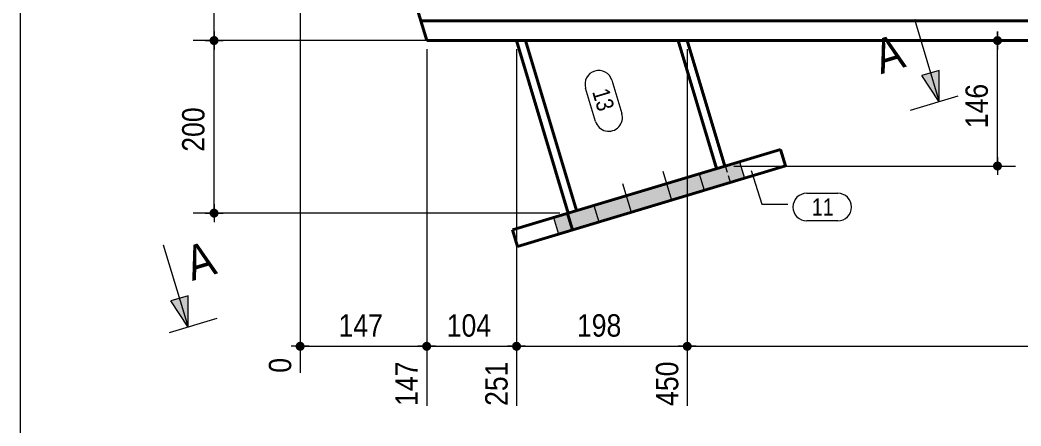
# Model space of a CAD drawing. Header units: millimetres. Extents: x 2 to 584, y 5 to 405.
# Drawn here: x 5 to 121.3, y 272.2 to 319.3 of the extents above; entities that cross this region are included whole.
import ezdxf

# ---------------------------------------------------------------- set-up
doc = ezdxf.new("R2010")
doc.units = ezdxf.units.MM
doc.linetypes.add('CACHE2', pattern=[1.190625, 0.79375, -0.396875])
for name, color, linetype, lineweight in [('Boulon', 7, 'Continuous', 0), ('Cache', 7, 'Continuous', 0), ('Cotation', 7, 'Continuous', 0), ('Couper', 6, 'Continuous', 0), ('Feuille dessin', 5, 'Continuous', 0), ('Piece', 2, 'Continuous', 0), ('Repère pièce', 3, 'Continuous', 0)]:
    doc.layers.add(name, color=color, linetype=linetype, lineweight=lineweight)
doc.styles.add('ARIAL', font='ARIAL.TTF')
doc.styles.add('COMIC_SANS_MS', font='COMIC.TTF')

# ---------------------------------------------------------------- blocks, each defined once
blk = doc.blocks.new('*A18')
at = {"layer": 'Boulon'}
for points in [[(88.6, 302.85), (89.17, 300.94), (72.25, 295.86), (71.67, 297.78)], [(83.91, 301.45), (84.48, 299.53), (67.56, 294.45), (66.98, 296.37)]]:
    blk.add_hatch(color=256, dxfattribs=at).paths.add_polyline_path(points, flags=17)
at = {"layer": 'Boulon', "linetype": 'Continuous', "lineweight": 0}
for p, q in [((88.6, 302.85), (89.17, 300.94)), ((79.7, 301.75), (80.71, 298.4)), ((83.91, 301.45), (84.48, 299.53)), ((75.01, 300.34), (76.02, 296.99)), ((71.67, 297.78), (72.25, 295.86)), ((66.98, 296.37), (67.56, 294.45))]:
    blk.add_line(p, q, dxfattribs=at)
blk = doc.blocks.new('*A19')
at = {"layer": 'Piece', "color": 2, "linetype": 'Continuous', "lineweight": 40}
for p, q in [((52.247563, 316.920679), (38.238115, 363.620679)), ((264.794314, 319.220679), (51.557591, 319.220679)), ((52.247563, 316.920679), (264.794314, 316.920679))]:
    blk.add_line(p, q, dxfattribs=at)
blk = doc.blocks.new('*A29')
at = {"layer": 'Cache', "color": 7, "linetype": 'CACHE2', "lineweight": 20}
for p, q in [((82.524304, 316.920246), (62.687722, 316.920246)), ((68.69881, 296.883285), (86.897509, 302.342895))]:
    blk.add_line(p, q, dxfattribs=at)
at = {"layer": 'Piece', "color": 2, "linetype": 'Continuous', "lineweight": 40}
for p, q in [((62.687722, 316.920246), (68.69881, 296.883285)), ((69.656636, 297.170633), (63.731752, 316.920246)), ((85.939683, 302.055547), (81.480273, 316.920246)), ((86.897509, 302.342895), (82.524304, 316.920246))]:
    blk.add_line(p, q, dxfattribs=at)
blk = doc.blocks.new('*A30')
at = {"layer": 'Cache', "color": 7, "linetype": 'CACHE2', "lineweight": 20}
blk.add_line((87.540203, 300.447642), (86.965507, 302.363295), dxfattribs=at)
at = {"layer": 'Piece', "color": 2, "linetype": 'Continuous', "lineweight": 40}
for p, q in [((62.216769, 294.938673), (93.362198, 304.282302)), ((93.362198, 304.282302), (93.936894, 302.366649)), ((93.936894, 302.366649), (62.791465, 293.023021)), ((68.61346, 296.85768), (69.188155, 294.942028)), ((62.791465, 293.023021), (62.216769, 294.938673))]:
    blk.add_line(p, q, dxfattribs=at)
blk = doc.blocks.new('*A63')
at = {"layer": 'Feuille dessin', "linetype": 'Continuous', "lineweight": 0}
blk.add_line((5, 405), (5, 5), dxfattribs=at)
blk = doc.blocks.new('*A69')
at = {"layer": 'Cotation'}
for points in [[(27.52, 316.4), (27.5, 316.4), (27.47, 316.41), (27.45, 316.41), (27.42, 316.42), (27.4, 316.42), (27.37, 316.43), (27.35, 316.44), (27.33, 316.45), (27.3, 316.46), (27.28, 316.47), (27.26, 316.49), (27.24, 316.5), (27.22, 316.52), (27.2, 316.54), (27.18, 316.55), (27.16, 316.57), (27.15, 316.59), (27.13, 316.61), (27.12, 316.63), (27.1, 316.65), (27.09, 316.68), (27.08, 316.7), (27.07, 316.72), (27.06, 316.75), (27.05, 316.77), (27.04, 316.79), (27.04, 316.82), (27.03, 316.84), (27.03, 316.87), (27.03, 316.9), (27.03, 316.92), (27.03, 316.95), (27.03, 316.97), (27.03, 317), (27.04, 317.02), (27.04, 317.05), (27.05, 317.07), (27.06, 317.1), (27.07, 317.12), (27.08, 317.14), (27.09, 317.17), (27.1, 317.19), (27.12, 317.21), (27.13, 317.23), (27.15, 317.25), (27.16, 317.27), (27.18, 317.29), (27.2, 317.31), (27.22, 317.32), (27.24, 317.34), (27.26, 317.35), (27.28, 317.37), (27.3, 317.38), (27.33, 317.39), (27.35, 317.4), (27.37, 317.41), (27.4, 317.42), (27.42, 317.43), (27.45, 317.43), (27.47, 317.44), (27.5, 317.44), (27.52, 317.44), (27.55, 317.44), (27.57, 317.44), (27.6, 317.44), (27.62, 317.44), (27.65, 317.43), (27.67, 317.43), (27.7, 317.42), (27.72, 317.41), (27.75, 317.4), (27.77, 317.39), (27.79, 317.38), (27.82, 317.37), (27.84, 317.35), (27.86, 317.34), (27.88, 317.32), (27.9, 317.31), (27.92, 317.29), (27.93, 317.27), (27.95, 317.25), (27.97, 317.23), (27.98, 317.21), (27.99, 317.19), (28.01, 317.17), (28.02, 317.14), (28.03, 317.12), (28.04, 317.1), (28.05, 317.07), (28.05, 317.05), (28.06, 317.02), (28.06, 317), (28.07, 316.97), (28.07, 316.95), (28.07, 316.92), (28.07, 316.9), (28.07, 316.87), (28.06, 316.84), (28.06, 316.82), (28.05, 316.79), (28.05, 316.77), (28.04, 316.75), (28.03, 316.72), (28.02, 316.7), (28.01, 316.68), (27.99, 316.65), (27.98, 316.63), (27.97, 316.61), (27.95, 316.59), (27.93, 316.57), (27.92, 316.55), (27.9, 316.54), (27.88, 316.52), (27.86, 316.5), (27.84, 316.49), (27.82, 316.47), (27.79, 316.46), (27.77, 316.45), (27.75, 316.44), (27.72, 316.43), (27.7, 316.42), (27.67, 316.42), (27.65, 316.41), (27.62, 316.41), (27.6, 316.4), (27.57, 316.4), (27.55, 316.4)], [(27.52, 296.36), (27.5, 296.37), (27.47, 296.37), (27.45, 296.37), (27.42, 296.38), (27.4, 296.39), (27.37, 296.39), (27.35, 296.4), (27.33, 296.41), (27.3, 296.42), (27.28, 296.44), (27.26, 296.45), (27.24, 296.47), (27.22, 296.48), (27.2, 296.5), (27.18, 296.52), (27.16, 296.53), (27.15, 296.55), (27.13, 296.57), (27.12, 296.59), (27.1, 296.62), (27.09, 296.64), (27.08, 296.66), (27.07, 296.68), (27.06, 296.71), (27.05, 296.73), (27.04, 296.76), (27.04, 296.78), (27.03, 296.81), (27.03, 296.83), (27.03, 296.86), (27.03, 296.88), (27.03, 296.91), (27.03, 296.93), (27.03, 296.96), (27.04, 296.98), (27.04, 297.01), (27.05, 297.03), (27.06, 297.06), (27.07, 297.08), (27.08, 297.11), (27.09, 297.13), (27.1, 297.15), (27.12, 297.17), (27.13, 297.19), (27.15, 297.21), (27.16, 297.23), (27.18, 297.25), (27.2, 297.27), (27.22, 297.29), (27.24, 297.3), (27.26, 297.32), (27.28, 297.33), (27.3, 297.34), (27.33, 297.35), (27.35, 297.36), (27.37, 297.37), (27.4, 297.38), (27.42, 297.39), (27.45, 297.39), (27.47, 297.4), (27.5, 297.4), (27.52, 297.4), (27.55, 297.4), (27.57, 297.4), (27.6, 297.4), (27.62, 297.4), (27.65, 297.39), (27.67, 297.39), (27.7, 297.38), (27.72, 297.37), (27.75, 297.36), (27.77, 297.35), (27.79, 297.34), (27.82, 297.33), (27.84, 297.32), (27.86, 297.3), (27.88, 297.29), (27.9, 297.27), (27.92, 297.25), (27.93, 297.23), (27.95, 297.21), (27.97, 297.19), (27.98, 297.17), (27.99, 297.15), (28.01, 297.13), (28.02, 297.11), (28.03, 297.08), (28.04, 297.06), (28.05, 297.03), (28.05, 297.01), (28.06, 296.98), (28.06, 296.96), (28.07, 296.93), (28.07, 296.91), (28.07, 296.88), (28.07, 296.86), (28.07, 296.83), (28.06, 296.81), (28.06, 296.78), (28.05, 296.76), (28.05, 296.73), (28.04, 296.71), (28.03, 296.68), (28.02, 296.66), (28.01, 296.64), (27.99, 296.62), (27.98, 296.59), (27.97, 296.57), (27.95, 296.55), (27.93, 296.53), (27.92, 296.52), (27.9, 296.5), (27.88, 296.48), (27.86, 296.47), (27.84, 296.45), (27.82, 296.44), (27.79, 296.42), (27.77, 296.41), (27.75, 296.4), (27.72, 296.39), (27.7, 296.39), (27.67, 296.38), (27.65, 296.37), (27.62, 296.37), (27.6, 296.37), (27.57, 296.36), (27.55, 296.36)]]:
    blk.add_hatch(color=256, dxfattribs=at).paths.add_polyline_path(points, flags=17)
at = {"layer": 'Cotation', "linetype": 'Continuous', "lineweight": 0}
for p, q in [((27.55, 317.96), (27.55, 315.88)), ((27.55, 316.92), (27.55, 317.96)), ((53.93, 316.92), (25.13, 316.92)), ((26.51, 316.92), (28.59, 316.92)), ((27.55, 296.88), (27.55, 316.92)), ((27.55, 297.92), (27.55, 295.84)), ((67.7, 296.88), (25.13, 296.88)), ((26.51, 296.88), (28.59, 296.88)), ((27.55, 296.88), (27.55, 295.84))]:
    blk.add_line(p, q, dxfattribs=at)
at = {"layer": 'Cotation'}
for p in [(27.55, 316.92), (27.55, 296.88)]:
    blk.add_point(p, dxfattribs=at)
at = {"layer": 'Cotation', "style": 'ARIAL', "width": 0.85}
blk.add_text('200', height=2.6, rotation=90.0002, dxfattribs=at).set_placement((26.43, 304.01))
blk = doc.blocks.new('*A70')
at = {"layer": 'Cotation'}
for points in [[(27.52, 365.4), (27.5, 365.4), (27.47, 365.41), (27.45, 365.41), (27.42, 365.42), (27.4, 365.42), (27.37, 365.43), (27.35, 365.44), (27.33, 365.45), (27.3, 365.46), (27.28, 365.47), (27.26, 365.49), (27.24, 365.5), (27.22, 365.52), (27.2, 365.54), (27.18, 365.55), (27.16, 365.57), (27.15, 365.59), (27.13, 365.61), (27.12, 365.63), (27.1, 365.65), (27.09, 365.68), (27.08, 365.7), (27.07, 365.72), (27.06, 365.75), (27.05, 365.77), (27.04, 365.79), (27.04, 365.82), (27.03, 365.84), (27.03, 365.87), (27.03, 365.9), (27.03, 365.92), (27.03, 365.95), (27.03, 365.97), (27.03, 366), (27.04, 366.02), (27.04, 366.05), (27.05, 366.07), (27.06, 366.1), (27.07, 366.12), (27.08, 366.14), (27.09, 366.17), (27.1, 366.19), (27.12, 366.21), (27.13, 366.23), (27.15, 366.25), (27.16, 366.27), (27.18, 366.29), (27.2, 366.31), (27.22, 366.32), (27.24, 366.34), (27.26, 366.35), (27.28, 366.37), (27.3, 366.38), (27.33, 366.39), (27.35, 366.4), (27.37, 366.41), (27.4, 366.42), (27.42, 366.43), (27.45, 366.43), (27.47, 366.44), (27.5, 366.44), (27.52, 366.44), (27.55, 366.44), (27.57, 366.44), (27.6, 366.44), (27.62, 366.44), (27.65, 366.43), (27.67, 366.43), (27.7, 366.42), (27.72, 366.41), (27.75, 366.4), (27.77, 366.39), (27.79, 366.38), (27.82, 366.37), (27.84, 366.35), (27.86, 366.34), (27.88, 366.32), (27.9, 366.31), (27.92, 366.29), (27.93, 366.27), (27.95, 366.25), (27.97, 366.23), (27.98, 366.21), (27.99, 366.19), (28.01, 366.17), (28.02, 366.14), (28.03, 366.12), (28.04, 366.1), (28.05, 366.07), (28.05, 366.05), (28.06, 366.02), (28.06, 366), (28.07, 365.97), (28.07, 365.95), (28.07, 365.92), (28.07, 365.9), (28.07, 365.87), (28.06, 365.84), (28.06, 365.82), (28.05, 365.79), (28.05, 365.77), (28.04, 365.75), (28.03, 365.72), (28.02, 365.7), (28.01, 365.68), (27.99, 365.65), (27.98, 365.63), (27.97, 365.61), (27.95, 365.59), (27.93, 365.57), (27.92, 365.55), (27.9, 365.54), (27.88, 365.52), (27.86, 365.5), (27.84, 365.49), (27.82, 365.47), (27.79, 365.46), (27.77, 365.45), (27.75, 365.44), (27.72, 365.43), (27.7, 365.42), (27.67, 365.42), (27.65, 365.41), (27.62, 365.41), (27.6, 365.4), (27.57, 365.4), (27.55, 365.4)], [(27.52, 316.4), (27.5, 316.4), (27.47, 316.41), (27.45, 316.41), (27.42, 316.42), (27.4, 316.42), (27.37, 316.43), (27.35, 316.44), (27.33, 316.45), (27.3, 316.46), (27.28, 316.47), (27.26, 316.49), (27.24, 316.5), (27.22, 316.52), (27.2, 316.54), (27.18, 316.55), (27.16, 316.57), (27.15, 316.59), (27.13, 316.61), (27.12, 316.63), (27.1, 316.65), (27.09, 316.68), (27.08, 316.7), (27.07, 316.72), (27.06, 316.75), (27.05, 316.77), (27.04, 316.79), (27.04, 316.82), (27.03, 316.84), (27.03, 316.87), (27.03, 316.9), (27.03, 316.92), (27.03, 316.95), (27.03, 316.97), (27.03, 317), (27.04, 317.02), (27.04, 317.05), (27.05, 317.07), (27.06, 317.1), (27.07, 317.12), (27.08, 317.14), (27.09, 317.17), (27.1, 317.19), (27.12, 317.21), (27.13, 317.23), (27.15, 317.25), (27.16, 317.27), (27.18, 317.29), (27.2, 317.31), (27.22, 317.32), (27.24, 317.34), (27.26, 317.35), (27.28, 317.37), (27.3, 317.38), (27.33, 317.39), (27.35, 317.4), (27.37, 317.41), (27.4, 317.42), (27.42, 317.43), (27.45, 317.43), (27.47, 317.44), (27.5, 317.44), (27.52, 317.44), (27.55, 317.44), (27.57, 317.44), (27.6, 317.44), (27.62, 317.44), (27.65, 317.43), (27.67, 317.43), (27.7, 317.42), (27.72, 317.41), (27.75, 317.4), (27.77, 317.39), (27.79, 317.38), (27.82, 317.37), (27.84, 317.35), (27.86, 317.34), (27.88, 317.32), (27.9, 317.31), (27.92, 317.29), (27.93, 317.27), (27.95, 317.25), (27.97, 317.23), (27.98, 317.21), (27.99, 317.19), (28.01, 317.17), (28.02, 317.14), (28.03, 317.12), (28.04, 317.1), (28.05, 317.07), (28.05, 317.05), (28.06, 317.02), (28.06, 317), (28.07, 316.97), (28.07, 316.95), (28.07, 316.92), (28.07, 316.9), (28.07, 316.87), (28.06, 316.84), (28.06, 316.82), (28.05, 316.79), (28.05, 316.77), (28.04, 316.75), (28.03, 316.72), (28.02, 316.7), (28.01, 316.68), (27.99, 316.65), (27.98, 316.63), (27.97, 316.61), (27.95, 316.59), (27.93, 316.57), (27.92, 316.55), (27.9, 316.54), (27.88, 316.52), (27.86, 316.5), (27.84, 316.49), (27.82, 316.47), (27.79, 316.46), (27.77, 316.45), (27.75, 316.44), (27.72, 316.43), (27.7, 316.42), (27.67, 316.42), (27.65, 316.41), (27.62, 316.41), (27.6, 316.4), (27.57, 316.4), (27.55, 316.4)]]:
    blk.add_hatch(color=256, dxfattribs=at).paths.add_polyline_path(points, flags=17)
at = {"layer": 'Cotation', "linetype": 'Continuous', "lineweight": 0}
for p, q in [((27.55, 366.96), (27.55, 364.88)), ((27.55, 365.92), (27.55, 366.96)), ((38.79, 365.92), (25.13, 365.92)), ((26.51, 365.92), (28.59, 365.92)), ((27.55, 316.92), (27.55, 365.92)), ((27.55, 317.96), (27.55, 315.88)), ((53.93, 316.92), (25.13, 316.92)), ((26.51, 316.92), (28.59, 316.92)), ((27.55, 316.92), (27.55, 315.88))]:
    blk.add_line(p, q, dxfattribs=at)
at = {"layer": 'Cotation'}
for p in [(27.55, 365.92), (27.55, 316.92)]:
    blk.add_point(p, dxfattribs=at)
at = {"layer": 'Cotation', "style": 'ARIAL', "width": 0.85}
blk.add_text('490', height=2.6, rotation=90.0002, dxfattribs=at).set_placement((26.43, 338.53))
blk = doc.blocks.new('*A71')
at = {"layer": 'Cotation'}
for points in [[(37.52, 280.9), (37.5, 280.9), (37.47, 280.91), (37.45, 280.91), (37.42, 280.92), (37.4, 280.92), (37.37, 280.93), (37.35, 280.94), (37.33, 280.95), (37.3, 280.96), (37.28, 280.97), (37.26, 280.99), (37.24, 281), (37.22, 281.02), (37.2, 281.04), (37.18, 281.05), (37.16, 281.07), (37.15, 281.09), (37.13, 281.11), (37.12, 281.13), (37.1, 281.15), (37.09, 281.18), (37.08, 281.2), (37.07, 281.22), (37.06, 281.25), (37.05, 281.27), (37.04, 281.29), (37.04, 281.32), (37.03, 281.34), (37.03, 281.37), (37.03, 281.4), (37.03, 281.42), (37.03, 281.45), (37.03, 281.47), (37.03, 281.5), (37.04, 281.52), (37.04, 281.55), (37.05, 281.57), (37.06, 281.6), (37.07, 281.62), (37.08, 281.64), (37.09, 281.67), (37.1, 281.69), (37.12, 281.71), (37.13, 281.73), (37.15, 281.75), (37.16, 281.77), (37.18, 281.79), (37.2, 281.81), (37.22, 281.82), (37.24, 281.84), (37.26, 281.85), (37.28, 281.87), (37.3, 281.88), (37.33, 281.89), (37.35, 281.9), (37.37, 281.91), (37.4, 281.92), (37.42, 281.93), (37.45, 281.93), (37.47, 281.94), (37.5, 281.94), (37.52, 281.94), (37.55, 281.94), (37.57, 281.94), (37.6, 281.94), (37.62, 281.94), (37.65, 281.93), (37.67, 281.93), (37.7, 281.92), (37.72, 281.91), (37.75, 281.9), (37.77, 281.89), (37.79, 281.88), (37.82, 281.87), (37.84, 281.85), (37.86, 281.84), (37.88, 281.82), (37.9, 281.81), (37.92, 281.79), (37.93, 281.77), (37.95, 281.75), (37.97, 281.73), (37.98, 281.71), (37.99, 281.69), (38.01, 281.67), (38.02, 281.64), (38.03, 281.62), (38.04, 281.6), (38.05, 281.57), (38.05, 281.55), (38.06, 281.52), (38.06, 281.5), (38.07, 281.47), (38.07, 281.45), (38.07, 281.42), (38.07, 281.4), (38.07, 281.37), (38.06, 281.34), (38.06, 281.32), (38.05, 281.29), (38.05, 281.27), (38.04, 281.25), (38.03, 281.22), (38.02, 281.2), (38.01, 281.18), (37.99, 281.15), (37.98, 281.13), (37.97, 281.11), (37.95, 281.09), (37.93, 281.07), (37.92, 281.05), (37.9, 281.04), (37.88, 281.02), (37.86, 281), (37.84, 280.99), (37.82, 280.97), (37.79, 280.96), (37.77, 280.95), (37.75, 280.94), (37.72, 280.93), (37.7, 280.92), (37.67, 280.92), (37.65, 280.91), (37.62, 280.91), (37.6, 280.9), (37.57, 280.9), (37.55, 280.9)], [(52.22, 280.9), (52.2, 280.9), (52.17, 280.91), (52.15, 280.91), (52.12, 280.92), (52.1, 280.92), (52.07, 280.93), (52.05, 280.94), (52.03, 280.95), (52, 280.96), (51.98, 280.97), (51.96, 280.99), (51.94, 281), (51.92, 281.02), (51.9, 281.04), (51.88, 281.05), (51.86, 281.07), (51.85, 281.09), (51.83, 281.11), (51.82, 281.13), (51.8, 281.15), (51.79, 281.18), (51.78, 281.2), (51.77, 281.22), (51.76, 281.25), (51.75, 281.27), (51.74, 281.29), (51.74, 281.32), (51.73, 281.34), (51.73, 281.37), (51.73, 281.4), (51.73, 281.42), (51.73, 281.45), (51.73, 281.47), (51.73, 281.5), (51.74, 281.52), (51.74, 281.55), (51.75, 281.57), (51.76, 281.6), (51.77, 281.62), (51.78, 281.64), (51.79, 281.67), (51.8, 281.69), (51.82, 281.71), (51.83, 281.73), (51.85, 281.75), (51.86, 281.77), (51.88, 281.79), (51.9, 281.81), (51.92, 281.82), (51.94, 281.84), (51.96, 281.85), (51.98, 281.87), (52, 281.88), (52.03, 281.89), (52.05, 281.9), (52.07, 281.91), (52.1, 281.92), (52.12, 281.93), (52.15, 281.93), (52.17, 281.94), (52.2, 281.94), (52.22, 281.94), (52.25, 281.94), (52.27, 281.94), (52.3, 281.94), (52.32, 281.94), (52.35, 281.93), (52.37, 281.93), (52.4, 281.92), (52.42, 281.91), (52.45, 281.9), (52.47, 281.89), (52.49, 281.88), (52.51, 281.87), (52.54, 281.85), (52.56, 281.84), (52.58, 281.82), (52.6, 281.81), (52.62, 281.79), (52.63, 281.77), (52.65, 281.75), (52.67, 281.73), (52.68, 281.71), (52.69, 281.69), (52.71, 281.67), (52.72, 281.64), (52.73, 281.62), (52.74, 281.6), (52.75, 281.57), (52.75, 281.55), (52.76, 281.52), (52.76, 281.5), (52.77, 281.47), (52.77, 281.45), (52.77, 281.42), (52.77, 281.4), (52.77, 281.37), (52.76, 281.34), (52.76, 281.32), (52.75, 281.29), (52.75, 281.27), (52.74, 281.25), (52.73, 281.22), (52.72, 281.2), (52.71, 281.18), (52.69, 281.15), (52.68, 281.13), (52.67, 281.11), (52.65, 281.09), (52.63, 281.07), (52.62, 281.05), (52.6, 281.04), (52.58, 281.02), (52.56, 281), (52.54, 280.99), (52.51, 280.97), (52.49, 280.96), (52.47, 280.95), (52.45, 280.94), (52.42, 280.93), (52.4, 280.92), (52.37, 280.92), (52.35, 280.91), (52.32, 280.91), (52.3, 280.9), (52.27, 280.9), (52.25, 280.9)]]:
    blk.add_hatch(color=256, dxfattribs=at).paths.add_polyline_path(points, flags=17)
at = {"layer": 'Cotation', "linetype": 'Continuous', "lineweight": 0}
for p, q in [((37.55, 364.92), (37.55, 278.35)), ((52.25, 315.92), (52.25, 274.5)), ((37.55, 282.46), (37.55, 280.38)), ((52.25, 282.46), (52.25, 280.38)), ((38.59, 281.42), (36.51, 281.42)), ((37.55, 281.42), (36.51, 281.42)), ((37.55, 281.42), (52.25, 281.42)), ((53.29, 281.42), (51.21, 281.42)), ((52.25, 281.42), (53.29, 281.42))]:
    blk.add_line(p, q, dxfattribs=at)
at = {"layer": 'Cotation'}
for p in [(37.55, 281.42), (52.25, 281.42)]:
    blk.add_point(p, dxfattribs=at)
at = {"layer": 'Cotation', "style": 'ARIAL', "width": 0.85}
blk.add_text('147', height=2.6, dxfattribs=at).set_placement((42.01, 282.54))
for s, p in [('0', (36.51, 278.35)), ('147', (51.21, 274.5))]:
    blk.add_text(s, height=2.6, rotation=90.0002, dxfattribs=at).set_placement(p)
blk = doc.blocks.new('*A84')
at = {"layer": 'Couper'}
for points in [[(111.78, 313.46), (111.78, 309.81), (109.77, 312.86)], [(24.52, 287.28), (24.52, 283.63), (22.51, 286.68)]]:
    blk.add_hatch(color=256, dxfattribs=at).paths.add_polyline_path(points, flags=17)
at = {"layer": 'Couper', "linetype": 'Continuous', "lineweight": 0}
for p, q in [((108.91, 319.39), (108.91, 319.39)), ((108.91, 319.39), (111.78, 309.81)), ((111.78, 313.46), (109.77, 312.86)), ((111.78, 309.81), (109.77, 312.86)), ((111.78, 309.81), (111.78, 313.46)), ((113.96, 310.46), (108.43, 308.8)), ((21.65, 293.21), (21.65, 293.21)), ((21.65, 293.21), (24.52, 283.63)), ((24.52, 287.28), (22.51, 286.68)), ((24.52, 283.63), (24.52, 287.28)), ((24.52, 283.63), (22.51, 286.68)), ((27.87, 284.64), (22.34, 282.98))]:
    blk.add_line(p, q, dxfattribs=at)
at = {"layer": 'Couper', "style": 'ARIAL', "width": 0.85}
for p in [(105.02, 313), (25, 288.99)]:
    blk.add_text('A', height=4, rotation=16.7017, dxfattribs=at).set_placement(p)
blk = doc.blocks.new('*A87')
at = {"layer": 'Repère pièce', "linetype": 'Continuous', "lineweight": 0}
for p, q in [((89.96035, 301.830852), (91.20295, 297.938252)), ((96.40295, 299.188252), (100.003341, 299.188252)), ((91.20295, 297.938252), (94.20295, 297.938252)), ((100.003341, 295.988252), (96.40295, 295.988252))]:
    blk.add_line(p, q, dxfattribs=at)
for centre, start, end in [((96.40295, 297.588252), 90, 270), ((100.003341, 297.588252), 270, 90)]:
    blk.add_arc(centre, 1.6, start, end, dxfattribs=at)
at = {"layer": 'Repère pièce', "style": 'COMIC_SANS_MS', "width": 0.85}
blk.add_text('11', height=2, dxfattribs=at).set_placement((97.00295, 296.588252))
blk = doc.blocks.new('*A89')
at = {"layer": 'Repère pièce', "linetype": 'Continuous', "lineweight": 0}
for p, q in [((73.775271, 312.307054), (74.932744, 308.44881)), ((71.8677, 307.529297), (70.710226, 311.387541))]:
    blk.add_line(p, q, dxfattribs=at)
for centre, start, end in [((72.242749, 311.847297), 16.699244, 196.699244), ((73.400222, 307.989053), 196.699244, 16.699244)]:
    blk.add_arc(centre, 1.6, start, end, dxfattribs=at)
at = {"layer": 'Repère pièce', "style": 'COMIC_SANS_MS', "width": 0.85}
blk.add_text('13', height=2, rotation=-73.298491, dxfattribs=at).set_placement((71.457331, 310.985254))
blk = doc.blocks.new('*A92')
at = {"layer": 'Cotation'}
for points in [[(118.54, 316.4), (118.52, 316.4), (118.49, 316.41), (118.47, 316.41), (118.44, 316.42), (118.42, 316.42), (118.39, 316.43), (118.37, 316.44), (118.35, 316.45), (118.32, 316.46), (118.3, 316.47), (118.28, 316.49), (118.26, 316.5), (118.24, 316.52), (118.22, 316.53), (118.2, 316.55), (118.18, 316.57), (118.17, 316.59), (118.15, 316.61), (118.14, 316.63), (118.12, 316.65), (118.11, 316.68), (118.1, 316.7), (118.09, 316.72), (118.08, 316.75), (118.07, 316.77), (118.06, 316.79), (118.06, 316.82), (118.05, 316.84), (118.05, 316.87), (118.05, 316.89), (118.05, 316.92), (118.05, 316.95), (118.05, 316.97), (118.05, 317), (118.06, 317.02), (118.06, 317.05), (118.07, 317.07), (118.08, 317.1), (118.09, 317.12), (118.1, 317.14), (118.11, 317.17), (118.12, 317.19), (118.14, 317.21), (118.15, 317.23), (118.17, 317.25), (118.18, 317.27), (118.2, 317.29), (118.22, 317.31), (118.24, 317.32), (118.26, 317.34), (118.28, 317.35), (118.3, 317.37), (118.32, 317.38), (118.35, 317.39), (118.37, 317.4), (118.39, 317.41), (118.42, 317.42), (118.44, 317.42), (118.47, 317.43), (118.49, 317.43), (118.52, 317.44), (118.54, 317.44), (118.57, 317.44), (118.59, 317.44), (118.62, 317.44), (118.65, 317.43), (118.67, 317.43), (118.7, 317.42), (118.72, 317.42), (118.74, 317.41), (118.77, 317.4), (118.79, 317.39), (118.81, 317.38), (118.84, 317.37), (118.86, 317.35), (118.88, 317.34), (118.9, 317.32), (118.92, 317.31), (118.94, 317.29), (118.95, 317.27), (118.97, 317.25), (118.99, 317.23), (119, 317.21), (119.01, 317.19), (119.03, 317.17), (119.04, 317.14), (119.05, 317.12), (119.06, 317.1), (119.07, 317.07), (119.07, 317.05), (119.08, 317.02), (119.08, 317), (119.09, 316.97), (119.09, 316.95), (119.09, 316.92), (119.09, 316.89), (119.09, 316.87), (119.08, 316.84), (119.08, 316.82), (119.07, 316.79), (119.07, 316.77), (119.06, 316.75), (119.05, 316.72), (119.04, 316.7), (119.03, 316.68), (119.01, 316.65), (119, 316.63), (118.99, 316.61), (118.97, 316.59), (118.95, 316.57), (118.94, 316.55), (118.92, 316.53), (118.9, 316.52), (118.88, 316.5), (118.86, 316.49), (118.84, 316.47), (118.81, 316.46), (118.79, 316.45), (118.77, 316.44), (118.74, 316.43), (118.72, 316.42), (118.7, 316.42), (118.67, 316.41), (118.65, 316.41), (118.62, 316.4), (118.59, 316.4), (118.57, 316.4)], [(118.54, 301.83), (118.52, 301.84), (118.49, 301.84), (118.47, 301.84), (118.44, 301.85), (118.42, 301.86), (118.39, 301.86), (118.37, 301.87), (118.35, 301.88), (118.32, 301.9), (118.3, 301.91), (118.28, 301.92), (118.26, 301.94), (118.24, 301.95), (118.22, 301.97), (118.2, 301.99), (118.18, 302), (118.17, 302.02), (118.15, 302.04), (118.14, 302.06), (118.12, 302.09), (118.11, 302.11), (118.1, 302.13), (118.09, 302.15), (118.08, 302.18), (118.07, 302.2), (118.06, 302.23), (118.06, 302.25), (118.05, 302.28), (118.05, 302.3), (118.05, 302.33), (118.05, 302.35), (118.05, 302.38), (118.05, 302.4), (118.05, 302.43), (118.06, 302.46), (118.06, 302.48), (118.07, 302.5), (118.08, 302.53), (118.09, 302.55), (118.1, 302.58), (118.11, 302.6), (118.12, 302.62), (118.14, 302.64), (118.15, 302.66), (118.17, 302.68), (118.18, 302.7), (118.2, 302.72), (118.22, 302.74), (118.24, 302.76), (118.26, 302.77), (118.28, 302.79), (118.3, 302.8), (118.32, 302.81), (118.35, 302.82), (118.37, 302.83), (118.39, 302.84), (118.42, 302.85), (118.44, 302.86), (118.47, 302.86), (118.49, 302.87), (118.52, 302.87), (118.54, 302.87), (118.57, 302.87), (118.59, 302.87), (118.62, 302.87), (118.65, 302.87), (118.67, 302.86), (118.7, 302.86), (118.72, 302.85), (118.74, 302.84), (118.77, 302.83), (118.79, 302.82), (118.81, 302.81), (118.84, 302.8), (118.86, 302.79), (118.88, 302.77), (118.9, 302.76), (118.92, 302.74), (118.94, 302.72), (118.95, 302.7), (118.97, 302.68), (118.99, 302.66), (119, 302.64), (119.01, 302.62), (119.03, 302.6), (119.04, 302.58), (119.05, 302.55), (119.06, 302.53), (119.07, 302.5), (119.07, 302.48), (119.08, 302.46), (119.08, 302.43), (119.09, 302.4), (119.09, 302.38), (119.09, 302.35), (119.09, 302.33), (119.09, 302.3), (119.08, 302.28), (119.08, 302.25), (119.07, 302.23), (119.07, 302.2), (119.06, 302.18), (119.05, 302.15), (119.04, 302.13), (119.03, 302.11), (119.01, 302.09), (119, 302.06), (118.99, 302.04), (118.97, 302.02), (118.95, 302), (118.94, 301.99), (118.92, 301.97), (118.9, 301.95), (118.88, 301.94), (118.86, 301.92), (118.84, 301.91), (118.81, 301.9), (118.79, 301.88), (118.77, 301.87), (118.74, 301.86), (118.72, 301.86), (118.7, 301.85), (118.67, 301.84), (118.65, 301.84), (118.62, 301.84), (118.59, 301.83), (118.57, 301.83)]]:
    blk.add_hatch(color=256, dxfattribs=at).paths.add_polyline_path(points, flags=17)
at = {"layer": 'Cotation', "linetype": 'Continuous', "lineweight": 0}
for p, q in [((118.57, 317.96), (118.57, 315.88)), ((118.57, 316.92), (118.57, 317.96)), ((83.52, 316.92), (120.65, 316.92)), ((117.53, 316.92), (119.61, 316.92)), ((118.57, 302.35), (118.57, 316.92)), ((118.57, 303.39), (118.57, 301.31)), ((87.93, 302.35), (120.65, 302.35)), ((117.53, 302.35), (119.61, 302.35)), ((118.57, 302.35), (118.57, 301.31))]:
    blk.add_line(p, q, dxfattribs=at)
at = {"layer": 'Cotation'}
for p in [(118.57, 316.92), (118.57, 302.35)]:
    blk.add_point(p, dxfattribs=at)
at = {"layer": 'Cotation', "style": 'ARIAL', "width": 0.85}
blk.add_text('146', height=2.6, rotation=90.0002, dxfattribs=at).set_placement((117.45, 306.74))
blk = doc.blocks.new('*A95')
at = {"layer": 'Cotation'}
for points in [[(52.22, 280.9), (52.2, 280.9), (52.17, 280.91), (52.15, 280.91), (52.12, 280.92), (52.1, 280.92), (52.07, 280.93), (52.05, 280.94), (52.03, 280.95), (52, 280.96), (51.98, 280.97), (51.96, 280.99), (51.94, 281), (51.92, 281.02), (51.9, 281.04), (51.88, 281.05), (51.86, 281.07), (51.85, 281.09), (51.83, 281.11), (51.82, 281.13), (51.8, 281.15), (51.79, 281.18), (51.78, 281.2), (51.77, 281.22), (51.76, 281.25), (51.75, 281.27), (51.74, 281.29), (51.74, 281.32), (51.73, 281.34), (51.73, 281.37), (51.73, 281.4), (51.73, 281.42), (51.73, 281.45), (51.73, 281.47), (51.73, 281.5), (51.74, 281.52), (51.74, 281.55), (51.75, 281.57), (51.76, 281.6), (51.77, 281.62), (51.78, 281.64), (51.79, 281.67), (51.8, 281.69), (51.82, 281.71), (51.83, 281.73), (51.85, 281.75), (51.86, 281.77), (51.88, 281.79), (51.9, 281.81), (51.92, 281.82), (51.94, 281.84), (51.96, 281.85), (51.98, 281.87), (52, 281.88), (52.03, 281.89), (52.05, 281.9), (52.07, 281.91), (52.1, 281.92), (52.12, 281.93), (52.15, 281.93), (52.17, 281.94), (52.2, 281.94), (52.22, 281.94), (52.25, 281.94), (52.27, 281.94), (52.3, 281.94), (52.32, 281.94), (52.35, 281.93), (52.37, 281.93), (52.4, 281.92), (52.42, 281.91), (52.45, 281.9), (52.47, 281.89), (52.49, 281.88), (52.51, 281.87), (52.54, 281.85), (52.56, 281.84), (52.58, 281.82), (52.6, 281.81), (52.62, 281.79), (52.63, 281.77), (52.65, 281.75), (52.67, 281.73), (52.68, 281.71), (52.69, 281.69), (52.71, 281.67), (52.72, 281.64), (52.73, 281.62), (52.74, 281.6), (52.75, 281.57), (52.75, 281.55), (52.76, 281.52), (52.76, 281.5), (52.77, 281.47), (52.77, 281.45), (52.77, 281.42), (52.77, 281.4), (52.77, 281.37), (52.76, 281.34), (52.76, 281.32), (52.75, 281.29), (52.75, 281.27), (52.74, 281.25), (52.73, 281.22), (52.72, 281.2), (52.71, 281.18), (52.69, 281.15), (52.68, 281.13), (52.67, 281.11), (52.65, 281.09), (52.63, 281.07), (52.62, 281.05), (52.6, 281.04), (52.58, 281.02), (52.56, 281), (52.54, 280.99), (52.51, 280.97), (52.49, 280.96), (52.47, 280.95), (52.45, 280.94), (52.42, 280.93), (52.4, 280.92), (52.37, 280.92), (52.35, 280.91), (52.32, 280.91), (52.3, 280.9), (52.27, 280.9), (52.25, 280.9)], [(62.66, 280.9), (62.64, 280.9), (62.61, 280.91), (62.59, 280.91), (62.56, 280.92), (62.54, 280.92), (62.51, 280.93), (62.49, 280.94), (62.47, 280.95), (62.44, 280.96), (62.42, 280.97), (62.4, 280.99), (62.38, 281), (62.36, 281.02), (62.34, 281.04), (62.32, 281.05), (62.3, 281.07), (62.29, 281.09), (62.27, 281.11), (62.26, 281.13), (62.24, 281.15), (62.23, 281.18), (62.22, 281.2), (62.21, 281.22), (62.2, 281.25), (62.19, 281.27), (62.18, 281.29), (62.18, 281.32), (62.17, 281.34), (62.17, 281.37), (62.17, 281.4), (62.17, 281.42), (62.17, 281.45), (62.17, 281.47), (62.17, 281.5), (62.18, 281.52), (62.18, 281.55), (62.19, 281.57), (62.2, 281.6), (62.21, 281.62), (62.22, 281.64), (62.23, 281.67), (62.24, 281.69), (62.26, 281.71), (62.27, 281.73), (62.29, 281.75), (62.3, 281.77), (62.32, 281.79), (62.34, 281.81), (62.36, 281.82), (62.38, 281.84), (62.4, 281.85), (62.42, 281.87), (62.44, 281.88), (62.47, 281.89), (62.49, 281.9), (62.51, 281.91), (62.54, 281.92), (62.56, 281.93), (62.59, 281.93), (62.61, 281.94), (62.64, 281.94), (62.66, 281.94), (62.69, 281.94), (62.71, 281.94), (62.74, 281.94), (62.76, 281.94), (62.79, 281.93), (62.81, 281.93), (62.84, 281.92), (62.86, 281.91), (62.89, 281.9), (62.91, 281.89), (62.93, 281.88), (62.96, 281.87), (62.98, 281.85), (63, 281.84), (63.02, 281.82), (63.04, 281.81), (63.06, 281.79), (63.07, 281.77), (63.09, 281.75), (63.11, 281.73), (63.12, 281.71), (63.13, 281.69), (63.15, 281.67), (63.16, 281.64), (63.17, 281.62), (63.18, 281.6), (63.19, 281.57), (63.19, 281.55), (63.2, 281.52), (63.2, 281.5), (63.21, 281.47), (63.21, 281.45), (63.21, 281.42), (63.21, 281.4), (63.21, 281.37), (63.2, 281.34), (63.2, 281.32), (63.19, 281.29), (63.19, 281.27), (63.18, 281.25), (63.17, 281.22), (63.16, 281.2), (63.15, 281.18), (63.13, 281.15), (63.12, 281.13), (63.11, 281.11), (63.09, 281.09), (63.07, 281.07), (63.06, 281.05), (63.04, 281.04), (63.02, 281.02), (63, 281), (62.98, 280.99), (62.96, 280.97), (62.93, 280.96), (62.91, 280.95), (62.89, 280.94), (62.86, 280.93), (62.84, 280.92), (62.81, 280.92), (62.79, 280.91), (62.76, 280.91), (62.74, 280.9), (62.71, 280.9), (62.69, 280.9)]]:
    blk.add_hatch(color=256, dxfattribs=at).paths.add_polyline_path(points, flags=17)
at = {"layer": 'Cotation', "linetype": 'Continuous', "lineweight": 0}
for p, q in [((52.25, 315.92), (52.25, 274.5)), ((62.69, 315.92), (62.69, 274.5)), ((52.25, 282.46), (52.25, 280.38)), ((62.69, 282.46), (62.69, 280.38)), ((53.29, 281.42), (51.21, 281.42)), ((52.25, 281.42), (51.21, 281.42)), ((52.25, 281.42), (62.69, 281.42)), ((63.73, 281.42), (61.65, 281.42)), ((62.69, 281.42), (63.73, 281.42))]:
    blk.add_line(p, q, dxfattribs=at)
at = {"layer": 'Cotation'}
for p in [(52.25, 281.42), (62.69, 281.42)]:
    blk.add_point(p, dxfattribs=at)
at = {"layer": 'Cotation', "style": 'ARIAL', "width": 0.85}
blk.add_text('104', height=2.6, dxfattribs=at).set_placement((54.58, 282.54))
blk.add_text('251', height=2.6, rotation=90.0002, dxfattribs=at).set_placement((61.65, 274.5))
blk = doc.blocks.new('*A96')
at = {"layer": 'Cotation'}
for points in [[(62.66, 280.9), (62.64, 280.9), (62.61, 280.91), (62.59, 280.91), (62.56, 280.92), (62.54, 280.92), (62.51, 280.93), (62.49, 280.94), (62.47, 280.95), (62.44, 280.96), (62.42, 280.97), (62.4, 280.99), (62.38, 281), (62.36, 281.02), (62.34, 281.04), (62.32, 281.05), (62.3, 281.07), (62.29, 281.09), (62.27, 281.11), (62.26, 281.13), (62.24, 281.15), (62.23, 281.18), (62.22, 281.2), (62.21, 281.22), (62.2, 281.25), (62.19, 281.27), (62.18, 281.29), (62.18, 281.32), (62.17, 281.34), (62.17, 281.37), (62.17, 281.4), (62.17, 281.42), (62.17, 281.45), (62.17, 281.47), (62.17, 281.5), (62.18, 281.52), (62.18, 281.55), (62.19, 281.57), (62.2, 281.6), (62.21, 281.62), (62.22, 281.64), (62.23, 281.67), (62.24, 281.69), (62.26, 281.71), (62.27, 281.73), (62.29, 281.75), (62.3, 281.77), (62.32, 281.79), (62.34, 281.81), (62.36, 281.82), (62.38, 281.84), (62.4, 281.85), (62.42, 281.87), (62.44, 281.88), (62.47, 281.89), (62.49, 281.9), (62.51, 281.91), (62.54, 281.92), (62.56, 281.93), (62.59, 281.93), (62.61, 281.94), (62.64, 281.94), (62.66, 281.94), (62.69, 281.94), (62.71, 281.94), (62.74, 281.94), (62.76, 281.94), (62.79, 281.93), (62.81, 281.93), (62.84, 281.92), (62.86, 281.91), (62.89, 281.9), (62.91, 281.89), (62.93, 281.88), (62.96, 281.87), (62.98, 281.85), (63, 281.84), (63.02, 281.82), (63.04, 281.81), (63.06, 281.79), (63.07, 281.77), (63.09, 281.75), (63.11, 281.73), (63.12, 281.71), (63.13, 281.69), (63.15, 281.67), (63.16, 281.64), (63.17, 281.62), (63.18, 281.6), (63.19, 281.57), (63.19, 281.55), (63.2, 281.52), (63.2, 281.5), (63.21, 281.47), (63.21, 281.45), (63.21, 281.42), (63.21, 281.4), (63.21, 281.37), (63.2, 281.34), (63.2, 281.32), (63.19, 281.29), (63.19, 281.27), (63.18, 281.25), (63.17, 281.22), (63.16, 281.2), (63.15, 281.18), (63.13, 281.15), (63.12, 281.13), (63.11, 281.11), (63.09, 281.09), (63.07, 281.07), (63.06, 281.05), (63.04, 281.04), (63.02, 281.02), (63, 281), (62.98, 280.99), (62.96, 280.97), (62.93, 280.96), (62.91, 280.95), (62.89, 280.94), (62.86, 280.93), (62.84, 280.92), (62.81, 280.92), (62.79, 280.91), (62.76, 280.91), (62.74, 280.9), (62.71, 280.9), (62.69, 280.9)], [(82.5, 280.9), (82.47, 280.9), (82.45, 280.91), (82.42, 280.91), (82.4, 280.92), (82.37, 280.92), (82.35, 280.93), (82.33, 280.94), (82.3, 280.95), (82.28, 280.96), (82.26, 280.97), (82.24, 280.99), (82.21, 281), (82.19, 281.02), (82.18, 281.04), (82.16, 281.05), (82.14, 281.07), (82.12, 281.09), (82.11, 281.11), (82.09, 281.13), (82.08, 281.15), (82.07, 281.18), (82.05, 281.2), (82.04, 281.22), (82.03, 281.25), (82.03, 281.27), (82.02, 281.29), (82.01, 281.32), (82.01, 281.34), (82.01, 281.37), (82, 281.4), (82, 281.42), (82, 281.45), (82.01, 281.47), (82.01, 281.5), (82.01, 281.52), (82.02, 281.55), (82.03, 281.57), (82.03, 281.6), (82.04, 281.62), (82.05, 281.64), (82.07, 281.67), (82.08, 281.69), (82.09, 281.71), (82.11, 281.73), (82.12, 281.75), (82.14, 281.77), (82.16, 281.79), (82.18, 281.81), (82.19, 281.82), (82.21, 281.84), (82.24, 281.85), (82.26, 281.87), (82.28, 281.88), (82.3, 281.89), (82.33, 281.9), (82.35, 281.91), (82.37, 281.92), (82.4, 281.93), (82.42, 281.93), (82.45, 281.94), (82.47, 281.94), (82.5, 281.94), (82.52, 281.94), (82.55, 281.94), (82.58, 281.94), (82.6, 281.94), (82.63, 281.93), (82.65, 281.93), (82.68, 281.92), (82.7, 281.91), (82.72, 281.9), (82.75, 281.89), (82.77, 281.88), (82.79, 281.87), (82.81, 281.85), (82.83, 281.84), (82.85, 281.82), (82.87, 281.81), (82.89, 281.79), (82.91, 281.77), (82.93, 281.75), (82.94, 281.73), (82.96, 281.71), (82.97, 281.69), (82.98, 281.67), (82.99, 281.64), (83, 281.62), (83.01, 281.6), (83.02, 281.57), (83.03, 281.55), (83.03, 281.52), (83.04, 281.5), (83.04, 281.47), (83.04, 281.45), (83.04, 281.42), (83.04, 281.4), (83.04, 281.37), (83.04, 281.34), (83.03, 281.32), (83.03, 281.29), (83.02, 281.27), (83.01, 281.25), (83, 281.22), (82.99, 281.2), (82.98, 281.18), (82.97, 281.15), (82.96, 281.13), (82.94, 281.11), (82.93, 281.09), (82.91, 281.07), (82.89, 281.05), (82.87, 281.04), (82.85, 281.02), (82.83, 281), (82.81, 280.99), (82.79, 280.97), (82.77, 280.96), (82.75, 280.95), (82.72, 280.94), (82.7, 280.93), (82.68, 280.92), (82.65, 280.92), (82.63, 280.91), (82.6, 280.91), (82.58, 280.9), (82.55, 280.9), (82.52, 280.9)]]:
    blk.add_hatch(color=256, dxfattribs=at).paths.add_polyline_path(points, flags=17)
at = {"layer": 'Cotation', "linetype": 'Continuous', "lineweight": 0}
for p, q in [((62.69, 315.92), (62.69, 274.5)), ((82.52, 315.92), (82.52, 274.5)), ((62.69, 282.46), (62.69, 280.38)), ((82.52, 282.46), (82.52, 280.38)), ((63.73, 281.42), (61.65, 281.42)), ((62.69, 281.42), (61.65, 281.42)), ((62.69, 281.42), (82.52, 281.42)), ((83.56, 281.42), (81.48, 281.42)), ((82.52, 281.42), (83.56, 281.42))]:
    blk.add_line(p, q, dxfattribs=at)
at = {"layer": 'Cotation'}
for p in [(62.69, 281.42), (82.52, 281.42)]:
    blk.add_point(p, dxfattribs=at)
at = {"layer": 'Cotation', "style": 'ARIAL', "width": 0.85}
blk.add_text('198', height=2.6, dxfattribs=at).set_placement((69.71, 282.54))
blk.add_text('450', height=2.6, rotation=90.0002, dxfattribs=at).set_placement((81.48, 274.5))
blk = doc.blocks.new('*A97')
at = {"layer": 'Cotation'}
blk.add_hatch(color=256, dxfattribs=at).paths.add_polyline_path([(82.5, 280.9), (82.47, 280.9), (82.45, 280.91), (82.42, 280.91), (82.4, 280.92), (82.37, 280.92), (82.35, 280.93), (82.33, 280.94), (82.3, 280.95), (82.28, 280.96), (82.26, 280.97), (82.24, 280.99), (82.21, 281), (82.19, 281.02), (82.18, 281.04), (82.16, 281.05), (82.14, 281.07), (82.12, 281.09), (82.11, 281.11), (82.09, 281.13), (82.08, 281.15), (82.07, 281.18), (82.05, 281.2), (82.04, 281.22), (82.03, 281.25), (82.03, 281.27), (82.02, 281.29), (82.01, 281.32), (82.01, 281.34), (82.01, 281.37), (82, 281.4), (82, 281.42), (82, 281.45), (82.01, 281.47), (82.01, 281.5), (82.01, 281.52), (82.02, 281.55), (82.03, 281.57), (82.03, 281.6), (82.04, 281.62), (82.05, 281.64), (82.07, 281.67), (82.08, 281.69), (82.09, 281.71), (82.11, 281.73), (82.12, 281.75), (82.14, 281.77), (82.16, 281.79), (82.18, 281.81), (82.19, 281.82), (82.21, 281.84), (82.24, 281.85), (82.26, 281.87), (82.28, 281.88), (82.3, 281.89), (82.33, 281.9), (82.35, 281.91), (82.37, 281.92), (82.4, 281.93), (82.42, 281.93), (82.45, 281.94), (82.47, 281.94), (82.5, 281.94), (82.52, 281.94), (82.55, 281.94), (82.58, 281.94), (82.6, 281.94), (82.63, 281.93), (82.65, 281.93), (82.68, 281.92), (82.7, 281.91), (82.72, 281.9), (82.75, 281.89), (82.77, 281.88), (82.79, 281.87), (82.81, 281.85), (82.83, 281.84), (82.85, 281.82), (82.87, 281.81), (82.89, 281.79), (82.91, 281.77), (82.93, 281.75), (82.94, 281.73), (82.96, 281.71), (82.97, 281.69), (82.98, 281.67), (82.99, 281.64), (83, 281.62), (83.01, 281.6), (83.02, 281.57), (83.03, 281.55), (83.03, 281.52), (83.04, 281.5), (83.04, 281.47), (83.04, 281.45), (83.04, 281.42), (83.04, 281.4), (83.04, 281.37), (83.04, 281.34), (83.03, 281.32), (83.03, 281.29), (83.02, 281.27), (83.01, 281.25), (83, 281.22), (82.99, 281.2), (82.98, 281.18), (82.97, 281.15), (82.96, 281.13), (82.94, 281.11), (82.93, 281.09), (82.91, 281.07), (82.89, 281.05), (82.87, 281.04), (82.85, 281.02), (82.83, 281), (82.81, 280.99), (82.79, 280.97), (82.77, 280.96), (82.75, 280.95), (82.72, 280.94), (82.7, 280.93), (82.68, 280.92), (82.65, 280.92), (82.63, 280.91), (82.6, 280.91), (82.58, 280.9), (82.55, 280.9), (82.52, 280.9)], flags=17)
at = {"layer": 'Cotation', "linetype": 'Continuous', "lineweight": 0}
for p, q in [((82.52, 315.92), (82.52, 274.5)), ((82.52, 282.46), (82.52, 280.38)), ((83.56, 281.42), (81.48, 281.42)), ((82.52, 281.42), (81.48, 281.42)), ((82.52, 281.42), (351.18, 281.42))]:
    blk.add_line(p, q, dxfattribs=at)
at = {"layer": 'Cotation'}
blk.add_point((82.52, 281.42), dxfattribs=at)

msp = doc.modelspace()

# ---------------------------------------------------------------- block references
at = {"lineweight": 0}
for name in ['*A63', '*A70', '*A19', '*A71', '*A84', '*A69', '*A92', '*A29', '*A95', '*A96', '*A97', '*A89', '*A30', '*A18', '*A87']:
    msp.add_blockref(name, (0, 0), dxfattribs=at)

doc.saveas('drawing.dxf')
